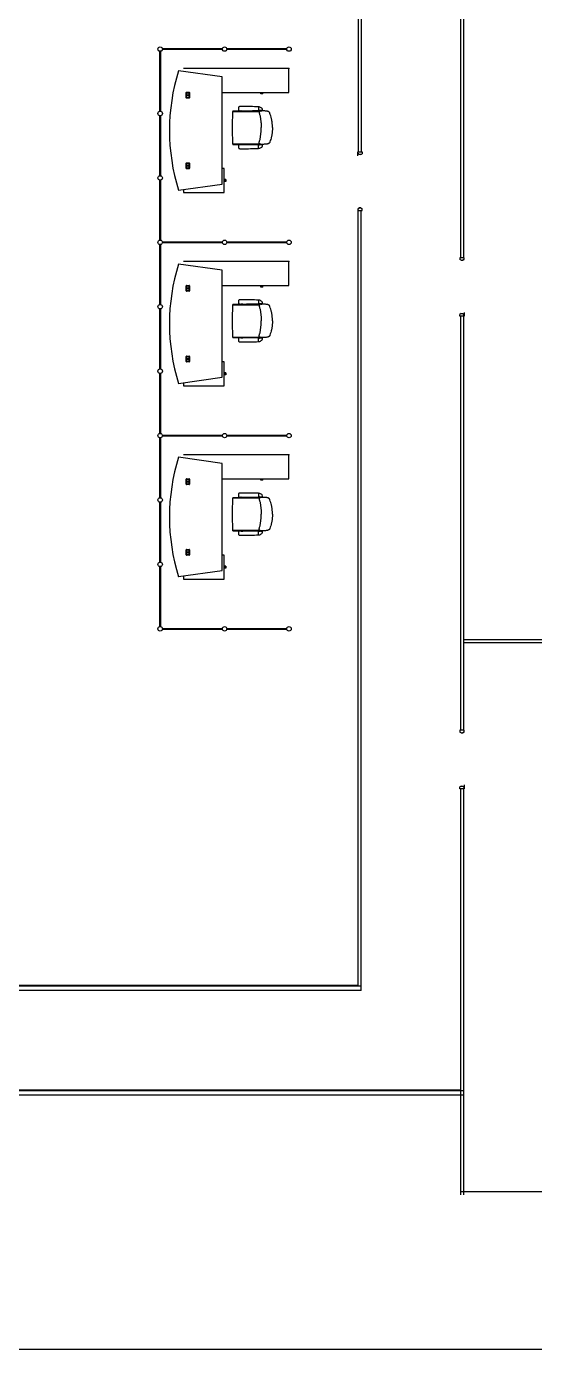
# Model space of a CAD drawing. Header units: millimetres. Extents: x 391350 to 515311, y -283575 to -199845.
# Drawn here: x 425181 to 433854, y -239526 to -216931 of the extents above; entities that cross this region are included whole.
import ezdxf

# ---------------------------------------------------------------- set-up
doc = ezdxf.new("R2010")
doc.units = ezdxf.units.MM

msp = doc.modelspace()

# ---------------------------------------------------------------- linework, layer by layer
at = {"color": 0}
for p, q in [((430895, -206502), (430895, -219073)), ((432595, -220880), (432595, -213949)), ((432645, -220880), (432645, -213949)), ((430845, -215773), (430845, -219073)), ((427455, -218381), (427455, -217356)), ((427472, -217356), (427472, -218381)), ((427501, -217310), (428526, -217310)), ((428526, -217327), (427501, -217327)), ((428601, -217310), (429626, -217310)), ((429626, -217327), (428601, -217327)), ((428521, -217793), (427777, -217689)), ((429661, -217647), (427861, -217647)), ((428521, -219623), (428521, -217793)), ((429661, -218057), (429661, -217647)), ((427907, -218148), (427907, -218062)), ((427913, -218056), (427959, -218056)), ((427913, -218064), (427913, -218146)), ((427913, -218064), (427913, -218105)), ((427958, -218103), (427913, -218103)), ((427913, -218105), (427958, -218105)), ((427958, -218105), (427913, -218105)), ((427913, -218146), (427913, -218105)), ((427913, -218107), (427958, -218107)), ((427959, -218154), (427913, -218154)), ((427957, -218062), (427915, -218062)), ((427915, -218063), (427957, -218063)), ((427915, -218148), (427957, -218148)), ((427957, -218148), (427915, -218148)), ((427958, -218064), (427958, -218105)), ((427958, -218105), (427958, -218146)), ((427959, -218146), (427959, -218064)), ((427965, -218062), (427965, -218148)), ((428531, -218057), (429661, -218057)), ((429184, -218070), (429184, -218057)), ((429218, -218070), (429184, -218070)), ((429184, -218082), (429184, -218070)), ((429218, -218082), (429184, -218082)), ((429218, -218070), (429218, -218057)), ((429218, -218082), (429218, -218070)), ((427455, -219481), (427455, -218456)), ((427472, -218456), (427472, -219481)), ((428702, -218376), (428706, -218383)), ((428704, -218373), (428839, -218373)), ((428707, -218383), (429162, -218383)), ((428800, -218335, 0), (428800, -218334, 0)), ((428800, -218335, 0), (428800, -218336, 0)), ((428842, -218371), (428842, -218371)), ((428846, -218370), (428872, -218370)), ((428875, -218371), (428875, -218371)), ((428879, -218373), (429169, -218373)), ((429140, -218305, 0), (429140, -218365, 0)), ((429140, -218305, 0), (429143, -218305, 0)), ((429140, -218365, 0), (429153, -218365, 0)), ((429208, -218369, 0), (429170, -218369, 0)), ((429175, -218369, 0), (429180, -218372, 0)), ((429180, -218369, 0), (429200, -218369, 0)), ((429180, -218372, 0), (429183, -218372, 0)), ((429184, -218369, 0), (429182, -218369, 0)), ((429183, -218372, 0), (429197, -218372, 0)), ((429196, -218369, 0), (429184, -218369, 0)), ((429196, -218369, 0), (429197, -218369, 0)), ((429197, -218372, 0), (429200, -218372, 0)), ((429205, -218369, 0), (429200, -218372, 0)), ((429380, -218659), (429380, -218659)), ((429380, -218659), (429380, -218659)), ((428702, -218942), (428706, -218935)), ((428707, -218935), (429162, -218935)), ((428704, -218945), (428839, -218945)), ((428800, -218983, 0), (428800, -218982, 0)), ((428800, -218983, 0), (428800, -218984, 0)), ((428842, -218946), (428842, -218946)), ((428846, -218948), (428872, -218948)), ((428875, -218946), (428875, -218946)), ((428879, -218945), (429169, -218945)), ((429140, -219013, 0), (429140, -218953, 0)), ((429140, -218953, 0), (429153, -218953, 0)), ((429140, -219013, 0), (429143, -219013, 0)), ((429208, -218949, 0), (429170, -218949, 0)), ((429175, -218949, 0), (429180, -218946, 0)), ((429180, -218946, 0), (429183, -218946, 0)), ((429180, -218949, 0), (429200, -218949, 0)), ((429184, -218949, 0), (429182, -218949, 0)), ((429183, -218946, 0), (429197, -218946, 0)), ((429196, -218949, 0), (429184, -218949, 0)), ((429196, -218949, 0), (429197, -218949, 0)), ((429197, -218946, 0), (429200, -218946, 0)), ((429205, -218949, 0), (429200, -218946, 0)), ((430837, -219073), (430909, -219073)), ((430837, -219139), (430837, -219073)), ((430852, -219104), (430837, -219104)), ((430852, -219117), (430852, -219104)), ((430891, -219117), (430852, -219117)), ((430891, -219117), (430909, -219104)), ((430909, -219073), (430909, -219104)), ((427907, -219354), (427907, -219268)), ((427913, -219262), (427959, -219262)), ((427913, -219270), (427913, -219311)), ((427913, -219270), (427913, -219352)), ((427958, -219309), (427913, -219309)), ((427913, -219311), (427958, -219311)), ((427958, -219311), (427913, -219311)), ((427913, -219352), (427913, -219311)), ((427913, -219313), (427958, -219313)), ((427959, -219360), (427913, -219360)), ((427957, -219268), (427915, -219268)), ((427915, -219269), (427957, -219269)), ((427915, -219354), (427957, -219354)), ((427957, -219354), (427915, -219354)), ((427958, -219270), (427958, -219311)), ((427958, -219311), (427958, -219352)), ((427959, -219352), (427959, -219270)), ((427965, -219268), (427965, -219354)), ((428558, -219358), (428521, -219358)), ((428558, -219769), (428558, -219358)), ((427455, -220581), (427455, -219556)), ((427472, -219556), (427472, -220581)), ((428570, -219547), (428558, -219547)), ((428570, -219581), (428558, -219581)), ((428570, -219547), (428570, -219581)), ((428582, -219547), (428570, -219547)), ((428582, -219580), (428570, -219580)), ((428582, -219547), (428582, -219580)), ((427777, -219727), (428521, -219623)), ((427861, -219716), (427861, -219769)), ((427861, -219769), (428558, -219769)), ((430852, -220043), (430837, -220043)), ((430837, -220043), (430837, -220073)), ((430891, -220030), (430852, -220030)), ((430852, -220030), (430852, -220043)), ((430891, -220030), (430909, -220043)), ((430909, -220073), (430909, -220043)), ((430837, -220073), (430909, -220073)), ((430845, -233311), (430845, -220073)), ((430895, -233311), (430895, -220073)), ((430895, -233395), (430895, -220073)), ((427455, -221681), (427455, -220656)), ((427472, -220656), (427472, -221681)), ((427501, -220610), (428526, -220610)), ((428526, -220627), (427501, -220627)), ((428601, -220610), (429626, -220610)), ((429626, -220627), (428601, -220627)), ((429661, -220947), (427861, -220947)), ((429661, -221357), (429661, -220947)), ((432653, -220880), (432581, -220880)), ((432581, -220880), (432581, -220910)), ((432599, -220923), (432581, -220910)), ((432599, -220923), (432638, -220923)), ((432638, -220923), (432638, -220910)), ((432638, -220910), (432653, -220910)), ((432653, -220910), (432653, -220880)), ((428521, -221093), (427777, -220989)), ((428521, -222923), (428521, -221093)), ((427907, -221448), (427907, -221362)), ((427913, -221356), (427959, -221356)), ((427913, -221364), (427913, -221446)), ((427913, -221364), (427913, -221405)), ((427958, -221403), (427913, -221403)), ((427913, -221405), (427958, -221405)), ((427958, -221405), (427913, -221405)), ((427913, -221446), (427913, -221405)), ((427913, -221407), (427958, -221407)), ((427957, -221362), (427915, -221362)), ((427915, -221363), (427957, -221363)), ((427958, -221364), (427958, -221405)), ((427958, -221405), (427958, -221446)), ((427959, -221446), (427959, -221364)), ((427965, -221362), (427965, -221448)), ((428531, -221357), (429661, -221357)), ((429184, -221370), (429184, -221357)), ((429218, -221370), (429184, -221370)), ((429184, -221382), (429184, -221370)), ((429218, -221382), (429184, -221382)), ((429218, -221370), (429218, -221357)), ((429218, -221382), (429218, -221370)), ((427959, -221454), (427913, -221454)), ((427915, -221448), (427957, -221448)), ((427957, -221448), (427915, -221448)), ((428800, -221635, 0), (428800, -221634, 0)), ((428800, -221635, 0), (428800, -221636, 0)), ((429140, -221605, 0), (429140, -221665, 0)), ((429140, -221605, 0), (429143, -221605, 0)), ((427455, -222781), (427455, -221756)), ((427472, -221756), (427472, -222781)), ((428702, -221676), (428706, -221683)), ((428704, -221673), (428839, -221673)), ((428707, -221683), (429162, -221683)), ((428842, -221671), (428842, -221671)), ((428846, -221670), (428872, -221670)), ((428875, -221671), (428875, -221671)), ((428879, -221673), (429169, -221673)), ((429140, -221665, 0), (429153, -221665, 0)), ((429208, -221669, 0), (429170, -221669, 0)), ((429175, -221669, 0), (429180, -221672, 0)), ((429180, -221669, 0), (429200, -221669, 0)), ((429180, -221672, 0), (429183, -221672, 0)), ((429184, -221669, 0), (429182, -221669, 0)), ((429183, -221672, 0), (429197, -221672, 0)), ((429196, -221669, 0), (429184, -221669, 0)), ((429196, -221669, 0), (429197, -221669, 0)), ((429197, -221672, 0), (429200, -221672, 0)), ((429205, -221669, 0), (429200, -221672, 0)), ((432599, -221836), (432581, -221849)), ((432581, -221880), (432581, -221849)), ((432599, -221836), (432638, -221836)), ((432638, -221836), (432638, -221849)), ((432638, -221849), (432653, -221849)), ((432653, -221814), (432653, -221880)), ((429380, -221959), (429380, -221959)), ((429380, -221959), (429380, -221959)), ((432653, -221880), (432581, -221880)), ((432595, -228950), (432595, -221880)), ((432645, -228950), (432645, -221880)), ((428702, -222242), (428706, -222235)), ((428704, -222245), (428839, -222245)), ((428707, -222235), (429162, -222235)), ((428800, -222283, 0), (428800, -222282, 0)), ((428800, -222283, 0), (428800, -222284, 0)), ((428842, -222246), (428842, -222246)), ((428846, -222248), (428872, -222248)), ((428875, -222246), (428875, -222246)), ((428879, -222245), (429169, -222245)), ((429140, -222313, 0), (429140, -222253, 0)), ((429140, -222253, 0), (429153, -222253, 0)), ((429140, -222313, 0), (429143, -222313, 0)), ((429208, -222249, 0), (429170, -222249, 0)), ((429175, -222249, 0), (429180, -222246, 0)), ((429180, -222246, 0), (429183, -222246, 0)), ((429180, -222249, 0), (429200, -222249, 0)), ((429184, -222249, 0), (429182, -222249, 0)), ((429183, -222246, 0), (429197, -222246, 0)), ((429196, -222249, 0), (429184, -222249, 0)), ((429196, -222249, 0), (429197, -222249, 0)), ((429197, -222246, 0), (429200, -222246, 0)), ((429205, -222249, 0), (429200, -222246, 0)), ((427907, -222654), (427907, -222568)), ((427913, -222562), (427959, -222562)), ((427913, -222570), (427913, -222611)), ((427913, -222570), (427913, -222652)), ((427958, -222609), (427913, -222609)), ((427913, -222611), (427958, -222611)), ((427958, -222611), (427913, -222611)), ((427913, -222652), (427913, -222611)), ((427913, -222613), (427958, -222613)), ((427959, -222660), (427913, -222660)), ((427957, -222568), (427915, -222568)), ((427915, -222569), (427957, -222569)), ((427915, -222654), (427957, -222654)), ((427957, -222654), (427915, -222654)), ((427958, -222570), (427958, -222611)), ((427958, -222611), (427958, -222652)), ((427959, -222652), (427959, -222570)), ((427965, -222568), (427965, -222654)), ((428558, -222658), (428521, -222658)), ((428558, -223069), (428558, -222658)), ((427455, -223881), (427455, -222856)), ((427472, -222856), (427472, -223881)), ((427777, -223027), (428521, -222923)), ((428570, -222847), (428558, -222847)), ((428570, -222881), (428558, -222881)), ((428570, -222847), (428570, -222881)), ((428582, -222847), (428570, -222847)), ((428582, -222880), (428570, -222880)), ((428582, -222847), (428582, -222880)), ((427861, -223016), (427861, -223069)), ((427861, -223069), (428558, -223069)), ((427455, -224981), (427455, -223956)), ((427472, -223956), (427472, -224981)), ((427501, -223910), (428526, -223910)), ((428526, -223927), (427501, -223927)), ((428601, -223910), (429626, -223910)), ((429626, -223927), (428601, -223927)), ((428521, -224393), (427777, -224289)), ((429661, -224247), (427861, -224247)), ((429661, -224657), (429661, -224247)), ((428521, -226223), (428521, -224393)), ((427907, -224748), (427907, -224662)), ((427913, -224656), (427959, -224656)), ((427913, -224664), (427913, -224746)), ((427913, -224664), (427913, -224705)), ((427958, -224703), (427913, -224703)), ((427913, -224705), (427958, -224705)), ((427958, -224705), (427913, -224705)), ((427913, -224746), (427913, -224705)), ((427913, -224707), (427958, -224707)), ((427959, -224754), (427913, -224754)), ((427957, -224662), (427915, -224662)), ((427915, -224663), (427957, -224663)), ((427915, -224748), (427957, -224748)), ((427957, -224748), (427915, -224748)), ((427958, -224664), (427958, -224705)), ((427958, -224705), (427958, -224746)), ((427959, -224746), (427959, -224664)), ((427965, -224662), (427965, -224748)), ((428531, -224657), (429661, -224657)), ((429184, -224670), (429184, -224657)), ((429218, -224670), (429184, -224670)), ((429184, -224682), (429184, -224670)), ((429218, -224682), (429184, -224682)), ((429218, -224670), (429218, -224657)), ((429218, -224682), (429218, -224670)), ((428702, -224976), (428706, -224983)), ((428704, -224973), (428839, -224973)), ((428707, -224983), (429162, -224983)), ((428800, -224935, 0), (428800, -224934, 0)), ((428800, -224935, 0), (428800, -224936, 0)), ((428842, -224971), (428842, -224971)), ((428846, -224970), (428872, -224970)), ((428875, -224971), (428875, -224971)), ((428879, -224973), (429169, -224973)), ((429140, -224905, 0), (429140, -224965, 0)), ((429140, -224905, 0), (429143, -224905, 0)), ((429140, -224965, 0), (429153, -224965, 0)), ((429208, -224969, 0), (429170, -224969, 0)), ((429175, -224969, 0), (429180, -224972, 0)), ((429180, -224969, 0), (429200, -224969, 0)), ((429180, -224972, 0), (429183, -224972, 0)), ((429184, -224969, 0), (429182, -224969, 0)), ((429183, -224972, 0), (429197, -224972, 0)), ((429196, -224969, 0), (429184, -224969, 0)), ((429196, -224969, 0), (429197, -224969, 0)), ((429197, -224972, 0), (429200, -224972, 0)), ((429205, -224969, 0), (429200, -224972, 0)), ((427455, -226081), (427455, -225056)), ((427472, -225056), (427472, -226081)), ((429380, -225259), (429380, -225259)), ((429380, -225259), (429380, -225259)), ((428702, -225542), (428706, -225535)), ((428704, -225545), (428839, -225545)), ((428707, -225535), (429162, -225535)), ((428800, -225583, 0), (428800, -225582, 0)), ((428800, -225583, 0), (428800, -225584, 0)), ((428842, -225546), (428842, -225546)), ((428846, -225548), (428872, -225548)), ((428875, -225546), (428875, -225546)), ((428879, -225545), (429169, -225545)), ((429140, -225613, 0), (429140, -225553, 0)), ((429140, -225553, 0), (429153, -225553, 0)), ((429140, -225613, 0), (429143, -225613, 0)), ((429208, -225549, 0), (429170, -225549, 0)), ((429175, -225549, 0), (429180, -225546, 0)), ((429180, -225546, 0), (429183, -225546, 0)), ((429180, -225549, 0), (429200, -225549, 0)), ((429184, -225549, 0), (429182, -225549, 0)), ((429183, -225546, 0), (429197, -225546, 0)), ((429196, -225549, 0), (429184, -225549, 0)), ((429196, -225549, 0), (429197, -225549, 0)), ((429197, -225546, 0), (429200, -225546, 0)), ((429205, -225549, 0), (429200, -225546, 0)), ((427907, -225954), (427907, -225868)), ((427913, -225862), (427959, -225862)), ((427913, -225870), (427913, -225911)), ((427913, -225870), (427913, -225952)), ((427958, -225909), (427913, -225909)), ((427913, -225911), (427958, -225911)), ((427958, -225911), (427913, -225911)), ((427913, -225952), (427913, -225911)), ((427913, -225913), (427958, -225913)), ((427957, -225868), (427915, -225868)), ((427915, -225869), (427957, -225869)), ((427958, -225870), (427958, -225911)), ((427958, -225911), (427958, -225952)), ((427959, -225952), (427959, -225870)), ((427965, -225868), (427965, -225954)), ((427455, -227181), (427455, -226156)), ((427472, -226156), (427472, -227181)), ((427959, -225960), (427913, -225960)), ((427915, -225954), (427957, -225954)), ((427957, -225954), (427915, -225954)), ((428558, -225958), (428521, -225958)), ((428558, -226369), (428558, -225958)), ((428570, -226147), (428558, -226147)), ((428570, -226147), (428570, -226181)), ((428582, -226147), (428570, -226147)), ((428582, -226147), (428582, -226180)), ((427777, -226327), (428521, -226223)), ((427861, -226316), (427861, -226369)), ((427861, -226369), (428558, -226369)), ((428570, -226181), (428558, -226181)), ((428582, -226180), (428570, -226180)), ((427501, -227210), (428526, -227210)), ((428526, -227227), (427501, -227227)), ((428601, -227210), (429626, -227210)), ((429626, -227227), (428601, -227227)), ((432645, -227402), (445120, -227402)), ((432645, -227452), (445120, -227452)), ((432653, -228950), (432581, -228950)), ((432581, -228950), (432581, -228980)), ((432599, -228993), (432581, -228980)), ((432599, -228993), (432638, -228993)), ((432638, -228993), (432638, -228980)), ((432638, -228980), (432653, -228980)), ((432653, -228980), (432653, -228950)), ((432599, -229906), (432581, -229919)), ((432581, -229950), (432581, -229919)), ((432653, -229950), (432581, -229950)), ((432595, -236881), (432595, -229950)), ((432599, -229906), (432638, -229906)), ((432638, -229906), (432638, -229919)), ((432638, -229919), (432653, -229919)), ((432645, -236881), (432645, -229950)), ((432653, -229884), (432653, -229950)), ((430895, -233395), (413142, -233395)), ((430845, -233311), (413149, -233311)), ((430895, -233320), (413149, -233320)), ((432595, -235095), (416745, -235095)), ((432645, -235105), (416745, -235105)), ((432645, -235180), (416745, -235180)), ((445120, -236831), (432595, -236831))]:
    msp.add_line(p, q, dxfattribs=at)
msp.add_lwpolyline([(391350, -204650), (449973, -204650), (449973, -239526), (391350, -239526)], close=True, dxfattribs=at)
at = {"color": 0, "extrusion": (0, 0, -1), "flags": 128}
for points in [[(-429380, -218659), (-429380, -218648), (-429380, -218636), (-429379, -218625), (-429379, -218614), (-429378, -218602), (-429377, -218591), (-429376, -218580), (-429375, -218569), (-429373, -218557), (-429371, -218546), (-429369, -218535), (-429367, -218524), (-429364, -218513), (-429362, -218502), (-429359, -218492), (-429356, -218481), (-429350, -218459), (-429344, -218437), (-429337, -218415), (-429336, -218413), (-429335, -218410), (-429334, -218407), (-429333, -218405), (-429332, -218402), (-429330, -218400), (-429328, -218398), (-429326, -218396), (-429324, -218394), (-429322, -218392), (-429320, -218390), (-429317, -218389), (-429315, -218387), (-429312, -218386), (-429310, -218385), (-429307, -218384), (-429305, -218383), (-429302, -218382), (-429299, -218381), (-429297, -218380), (-429291, -218379), (-429285, -218378), (-429274, -218377), (-429263, -218376), (-429252, -218375), (-429241, -218374), (-429229, -218373), (-429218, -218373), (-429207, -218373), (-429201, -218373), (-429195, -218373), (-429190, -218373), (-429184, -218373), (-429181, -218374), (-429178, -218374), (-429175, -218375), (-429173, -218376), (-429170, -218377), (-429168, -218378), (-429165, -218380), (-429163, -218381), (-429161, -218383), (-429160, -218385), (-429159, -218386), (-429159, -218387), (-429158, -218388), (-429157, -218391), (-429156, -218393), (-429155, -218396), (-429155, -218399), (-429155, -218402), (-429155, -218405), (-429155, -218408), (-429156, -218411), (-429156, -218413), (-429157, -218419), (-429159, -218424), (-429162, -218435), (-429165, -218446), (-429168, -218457), (-429170, -218468), (-429172, -218479), (-429174, -218490), (-429176, -218501), (-429178, -218513), (-429179, -218524), (-429181, -218535), (-429182, -218546), (-429183, -218557), (-429184, -218569), (-429185, -218580), (-429185, -218591), (-429186, -218602), (-429186, -218614), (-429187, -218636), (-429187, -218659)], [(-429380, -221959), (-429380, -221948), (-429380, -221936), (-429379, -221925), (-429379, -221914), (-429378, -221902), (-429377, -221891), (-429376, -221880), (-429375, -221869), (-429373, -221857), (-429371, -221846), (-429369, -221835), (-429367, -221824), (-429364, -221813), (-429362, -221802), (-429359, -221792), (-429356, -221781), (-429350, -221759), (-429344, -221737), (-429337, -221715), (-429336, -221713), (-429335, -221710), (-429334, -221707), (-429333, -221705), (-429332, -221702), (-429330, -221700), (-429328, -221698), (-429326, -221696), (-429324, -221694), (-429322, -221692), (-429320, -221690), (-429317, -221689), (-429315, -221687), (-429312, -221686), (-429310, -221685), (-429307, -221684), (-429305, -221683), (-429302, -221682), (-429299, -221681), (-429297, -221680), (-429291, -221679), (-429285, -221678), (-429274, -221677), (-429263, -221676), (-429252, -221675), (-429241, -221674), (-429229, -221673), (-429218, -221673), (-429207, -221673), (-429201, -221673), (-429195, -221673), (-429190, -221673), (-429184, -221673), (-429181, -221674), (-429178, -221674), (-429175, -221675), (-429173, -221676), (-429170, -221677), (-429168, -221678), (-429165, -221680), (-429163, -221681), (-429161, -221683), (-429160, -221685), (-429159, -221686), (-429159, -221687), (-429158, -221688), (-429157, -221691), (-429156, -221693), (-429155, -221696), (-429155, -221699), (-429155, -221702), (-429155, -221705), (-429155, -221708), (-429156, -221711), (-429156, -221713), (-429157, -221719), (-429159, -221724), (-429162, -221735), (-429165, -221746), (-429168, -221757), (-429170, -221768), (-429172, -221779), (-429174, -221790), (-429176, -221801), (-429178, -221813), (-429179, -221824), (-429181, -221835), (-429182, -221846), (-429183, -221857), (-429184, -221869), (-429185, -221880), (-429185, -221891), (-429186, -221902), (-429186, -221914), (-429187, -221936), (-429187, -221959)], [(-429380, -225259), (-429380, -225248), (-429380, -225236), (-429379, -225225), (-429379, -225214), (-429378, -225202), (-429377, -225191), (-429376, -225180), (-429375, -225169), (-429373, -225157), (-429371, -225146), (-429369, -225135), (-429367, -225124), (-429364, -225113), (-429362, -225102), (-429359, -225092), (-429356, -225081), (-429350, -225059), (-429344, -225037), (-429337, -225015), (-429336, -225013), (-429335, -225010), (-429334, -225007), (-429333, -225005), (-429332, -225002), (-429330, -225000), (-429328, -224998), (-429326, -224996), (-429324, -224994), (-429322, -224992), (-429320, -224990), (-429317, -224989), (-429315, -224987), (-429312, -224986), (-429310, -224985), (-429307, -224984), (-429305, -224983), (-429302, -224982), (-429299, -224981), (-429297, -224980), (-429291, -224979), (-429285, -224978), (-429274, -224977), (-429263, -224976), (-429252, -224975), (-429241, -224974), (-429229, -224973), (-429218, -224973), (-429207, -224973), (-429201, -224973), (-429195, -224973), (-429190, -224973), (-429184, -224973), (-429181, -224974), (-429178, -224974), (-429175, -224975), (-429173, -224976), (-429170, -224977), (-429168, -224978), (-429165, -224980), (-429163, -224981), (-429161, -224983), (-429160, -224985), (-429159, -224986), (-429159, -224987), (-429158, -224988), (-429157, -224991), (-429156, -224993), (-429155, -224996), (-429155, -224999), (-429155, -225002), (-429155, -225005), (-429155, -225008), (-429156, -225011), (-429156, -225013), (-429157, -225019), (-429159, -225024), (-429162, -225035), (-429165, -225046), (-429168, -225057), (-429170, -225068), (-429172, -225079), (-429174, -225090), (-429176, -225101), (-429178, -225113), (-429179, -225124), (-429181, -225135), (-429182, -225146), (-429183, -225157), (-429184, -225169), (-429185, -225180), (-429185, -225191), (-429186, -225202), (-429186, -225214), (-429187, -225236), (-429187, -225259)]]:
    msp.add_lwpolyline(points, dxfattribs=at)
at = {"color": 0, "flags": 128}
for points in [[(429380, -218659), (429380, -218670), (429380, -218681), (429379, -218693), (429379, -218704), (429378, -218715), (429377, -218727), (429376, -218738), (429375, -218749), (429373, -218760), (429371, -218771), (429369, -218782), (429367, -218793), (429364, -218804), (429362, -218815), (429359, -218826), (429356, -218837), (429350, -218859), (429344, -218880), (429337, -218902), (429336, -218905), (429335, -218908), (429334, -218910), (429333, -218913), (429332, -218915), (429330, -218917), (429328, -218920), (429326, -218922), (429324, -218924), (429322, -218926), (429320, -218927), (429317, -218929), (429315, -218930), (429312, -218932), (429310, -218933), (429307, -218934), (429305, -218935), (429302, -218936), (429299, -218937), (429297, -218937), (429291, -218939), (429285, -218939), (429274, -218941), (429263, -218942), (429252, -218943), (429241, -218944), (429229, -218945), (429218, -218945), (429207, -218945), (429201, -218945), (429195, -218945), (429190, -218945), (429184, -218944), (429181, -218944), (429178, -218943), (429175, -218943), (429173, -218942), (429170, -218941), (429168, -218939), (429165, -218938), (429163, -218936), (429161, -218934), (429160, -218933), (429159, -218932), (429159, -218931), (429158, -218930), (429157, -218927), (429156, -218924), (429155, -218921), (429155, -218918), (429155, -218916), (429155, -218913), (429155, -218910), (429156, -218907), (429156, -218904), (429157, -218899), (429159, -218893), (429162, -218882), (429165, -218872), (429168, -218861), (429170, -218850), (429172, -218838), (429174, -218827), (429176, -218816), (429178, -218805), (429179, -218794), (429181, -218783), (429182, -218771), (429183, -218760), (429184, -218749), (429185, -218738), (429185, -218726), (429186, -218715), (429186, -218704), (429187, -218681), (429187, -218659)], [(429380, -221959), (429380, -221970), (429380, -221981), (429379, -221993), (429379, -222004), (429378, -222015), (429377, -222027), (429376, -222038), (429375, -222049), (429373, -222060), (429371, -222071), (429369, -222082), (429367, -222093), (429364, -222104), (429362, -222115), (429359, -222126), (429356, -222137), (429350, -222159), (429344, -222180), (429337, -222202), (429336, -222205), (429335, -222208), (429334, -222210), (429333, -222213), (429332, -222215), (429330, -222217), (429328, -222220), (429326, -222222), (429324, -222224), (429322, -222226), (429320, -222227), (429317, -222229), (429315, -222230), (429312, -222232), (429310, -222233), (429307, -222234), (429305, -222235), (429302, -222236), (429299, -222237), (429297, -222237), (429291, -222239), (429285, -222239), (429274, -222241), (429263, -222242), (429252, -222243), (429241, -222244), (429229, -222245), (429218, -222245), (429207, -222245), (429201, -222245), (429195, -222245), (429190, -222245), (429184, -222244), (429181, -222244), (429178, -222243), (429175, -222243), (429173, -222242), (429170, -222241), (429168, -222239), (429165, -222238), (429163, -222236), (429161, -222234), (429160, -222233), (429159, -222232), (429159, -222231), (429158, -222230), (429157, -222227), (429156, -222224), (429155, -222221), (429155, -222218), (429155, -222216), (429155, -222213), (429155, -222210), (429156, -222207), (429156, -222204), (429157, -222199), (429159, -222193), (429162, -222182), (429165, -222172), (429168, -222161), (429170, -222150), (429172, -222138), (429174, -222127), (429176, -222116), (429178, -222105), (429179, -222094), (429181, -222083), (429182, -222071), (429183, -222060), (429184, -222049), (429185, -222038), (429185, -222026), (429186, -222015), (429186, -222004), (429187, -221981), (429187, -221959)], [(429380, -225259), (429380, -225270), (429380, -225281), (429379, -225293), (429379, -225304), (429378, -225315), (429377, -225327), (429376, -225338), (429375, -225349), (429373, -225360), (429371, -225371), (429369, -225382), (429367, -225393), (429364, -225404), (429362, -225415), (429359, -225426), (429356, -225437), (429350, -225459), (429344, -225480), (429337, -225502), (429336, -225505), (429335, -225508), (429334, -225510), (429333, -225513), (429332, -225515), (429330, -225517), (429328, -225520), (429326, -225522), (429324, -225524), (429322, -225526), (429320, -225527), (429317, -225529), (429315, -225530), (429312, -225532), (429310, -225533), (429307, -225534), (429305, -225535), (429302, -225536), (429299, -225537), (429297, -225537), (429291, -225539), (429285, -225539), (429274, -225541), (429263, -225542), (429252, -225543), (429241, -225544), (429229, -225545), (429218, -225545), (429207, -225545), (429201, -225545), (429195, -225545), (429190, -225545), (429184, -225544), (429181, -225544), (429178, -225543), (429175, -225543), (429173, -225542), (429170, -225541), (429168, -225539), (429165, -225538), (429163, -225536), (429161, -225534), (429160, -225533), (429159, -225532), (429159, -225531), (429158, -225530), (429157, -225527), (429156, -225524), (429155, -225521), (429155, -225518), (429155, -225516), (429155, -225513), (429155, -225510), (429156, -225507), (429156, -225504), (429157, -225499), (429159, -225493), (429162, -225482), (429165, -225472), (429168, -225461), (429170, -225450), (429172, -225438), (429174, -225427), (429176, -225416), (429178, -225405), (429179, -225394), (429181, -225383), (429182, -225371), (429183, -225360), (429184, -225349), (429185, -225338), (429185, -225326), (429186, -225315), (429186, -225304), (429187, -225281), (429187, -225259)]]:
    msp.add_lwpolyline(points, dxfattribs=at)
at = {"color": 0}
for centre in [(427463, -217318), (428563, -217318), (429663, -217318), (427463, -218418), (427463, -219518), (427463, -220618), (428563, -220618), (429663, -220618), (427463, -221718), (427463, -222818), (427463, -223918), (428563, -223918), (429663, -223918), (427463, -225018), (427463, -226118), (427463, -227218), (428563, -227218), (429663, -227218)]:
    msp.add_circle(centre, 38, dxfattribs=at)
for centre, radius, start, end in [((431011, -218708), 3390, 162.5003, 197.4997), ((427913, -218062), 6, 90, 180), ((427913, -218148), 6, 180, 270), ((427915, -218064), 2, 90, 180), ((427915, -218064), 1.5, 90, 180), ((427915, -218146), 2, 180, 270), ((427915, -218146), 1.5, 180, 270), ((427957, -218064), 2, 0, 90), ((427957, -218064), 1.5, 0, 90), ((427957, -218146), 2, 270, 0), ((427957, -218146), 1.5, 270, 0), ((427959, -218062), 6, 0, 90), ((427959, -218148), 6, 270, 0), ((433699, -218659), 5006, 176.9154, 180), ((428707, -218390), 7, 90, 176.9154), ((428704, -218375), 2, 90, 205.8508), ((428860, -218327, 0), 59.9, 169.4704, 177.393), ((429037, -218336, 0), 237, 177.0251, 179.4324), ((429037, -218333, 0), 237, 180.5676, 182.9749), ((428860, -218343, 0), 59.9, 182.607, 190.5296), ((428823, -218319, 0), 22.5, 148.7282, 172.0131), ((428823, -218351, 0), 22.5, 187.9869, 211.2718), ((428816, -218314, 0), 13.7, 109.4299, 148.4709), ((428816, -218355, 0), 13.7, 211.5291, 250.5701), ((428824, -218337, 0), 37.4, 90.2124, 110.2593), ((428824, -218333, 0), 37.4, 249.7407, 269.7876), ((428850, -219561, 0), 1262, 89.2836, 91.1715), ((428850, -217109, 0), 1262, 268.8285, 270.7164), ((428839, -218368), 5, 270, 315), ((428846, -218375), 5, 90, 135), ((428879, -225199, 0), 6900, 87.8375, 90.1073), ((428879, -211471, 0), 6900, 269.8927, 272.1625), ((428872, -218375), 5, 45, 90), ((428879, -218368), 5, 225, 270), ((429139, -218305, 0), 0.8, 0, 87.8375), ((429139, -218365, 0), 0.8, 272.1625, 0), ((429143, -218375, 0), 70, 73.8763, 90), ((429153, -218400, 0), 35, 62.3396, 90), ((429134, -218404, 0), 100, 56.194, 73.8763), ((429169, -218389), 16, 62.0906, 90), ((429106, -218445, 0), 150, 48.8841, 56.194), ((428910, -218387, 0), 300, 3.7447, 10.4377), ((428910, -218387, 0), 300, 10.4377, 10.471), ((429205, -218333, 0), 0.5, 10.4377, 48.8841), ((429106, -218445, 0), 150, 48.8175, 48.8841), ((429208, -218367, 0), 1.5, 270, 3.7447), ((433699, -218659), 5006, 180, 183.0846), ((428707, -218928), 7, 183.0846, 270), ((428704, -218943), 2, 154.1492, 270), ((428860, -218975, 0), 59.9, 169.4704, 177.393), ((429037, -218984, 0), 237, 177.0251, 179.4324), ((429037, -218981, 0), 237, 180.5676, 182.9749), ((428860, -218991, 0), 59.9, 182.607, 190.5296), ((428823, -218967, 0), 22.5, 148.7282, 172.0131), ((428823, -218999, 0), 22.5, 187.9869, 211.2718), ((428816, -218962, 0), 13.7, 109.4299, 148.4709), ((428816, -219003, 0), 13.7, 211.5291, 250.5701), ((428824, -218985, 0), 37.4, 90.2124, 110.2593), ((428824, -218981, 0), 37.4, 249.7407, 269.7876), ((428850, -220209, 0), 1262, 89.2836, 91.1715), ((428850, -217757, 0), 1262, 268.8285, 270.7164), ((428839, -218950), 5, 45, 90), ((428846, -218943), 5, 225, 270), ((428879, -225847, 0), 6900, 87.8375, 90.1073), ((428879, -212119, 0), 6900, 269.8927, 272.1625), ((428872, -218943), 5, 270, 315), ((428879, -218950), 5, 90, 135), ((429139, -218953, 0), 0.8, 0, 87.8375), ((429139, -219013, 0), 0.8, 272.1625, 0), ((429143, -218943, 0), 70, 270, 286.1237), ((429153, -218918, 0), 35, 270, 297.6604), ((429134, -218914, 0), 100, 286.1237, 303.806), ((429169, -218929), 16, 270, 297.9094), ((429106, -218872, 0), 150, 303.806, 311.1159), ((428910, -218931, 0), 300, 349.5623, 356.2553), ((429106, -218872, 0), 150, 311.1159, 311.1825), ((429205, -218985, 0), 0.5, 311.1159, 349.5623), ((428910, -218931, 0), 300, 349.529, 349.5623), ((429208, -218950, 0), 1.5, 356.2553, 90), ((427913, -219268), 6, 90, 180), ((427913, -219354), 6, 180, 270), ((427915, -219270), 2, 90, 180), ((427915, -219270), 1.5, 90, 180), ((427915, -219352), 1.5, 180, 270), ((427915, -219352), 2, 180, 270), ((427957, -219270), 2, 0, 90), ((427957, -219270), 1.5, 0, 90), ((427957, -219352), 1.5, 270, 0), ((427957, -219352), 2, 270, 0), ((427959, -219268), 6, 0, 90), ((427959, -219354), 6, 270, 0), ((431011, -222008), 3390, 162.5003, 197.4997), ((427913, -221362), 6, 90, 180), ((427915, -221364), 2, 90, 180), ((427915, -221364), 1.5, 90, 180), ((427957, -221364), 2, 0, 90), ((427957, -221364), 1.5, 0, 90), ((427959, -221362), 6, 0, 90), ((427913, -221448), 6, 180, 270), ((427915, -221446), 2, 180, 270), ((427915, -221446), 1.5, 180, 270), ((427957, -221446), 2, 270, 0), ((427957, -221446), 1.5, 270, 0), ((427959, -221448), 6, 270, 0), ((428860, -221627, 0), 59.9, 169.4704, 177.393), ((429037, -221636, 0), 237, 177.0251, 179.4324), ((429037, -221633, 0), 237, 180.5676, 182.9749), ((428860, -221643, 0), 59.9, 182.607, 190.5296), ((428823, -221619, 0), 22.5, 148.7282, 172.0131), ((428816, -221614, 0), 13.7, 109.4299, 148.4709), ((428824, -221637, 0), 37.4, 90.2124, 110.2593), ((428850, -222861, 0), 1262, 89.2836, 91.1715), ((428879, -228499, 0), 6900, 87.8375, 90.1073), ((429139, -221605, 0), 0.8, 0, 87.8375), ((429143, -221675, 0), 70, 73.8763, 90), ((429134, -221704, 0), 100, 56.194, 73.8763), ((429106, -221745, 0), 150, 48.8841, 56.194), ((428910, -221687, 0), 300, 3.7447, 10.4377), ((428910, -221687, 0), 300, 10.4377, 10.471), ((429205, -221633, 0), 0.5, 10.4377, 48.8841), ((429106, -221745, 0), 150, 48.8175, 48.8841), ((433699, -221959), 5006, 176.9154, 180), ((428707, -221690), 7, 90, 176.9154), ((428704, -221675), 2, 90, 205.8508), ((428823, -221651, 0), 22.5, 187.9869, 211.2718), ((428816, -221655, 0), 13.7, 211.5291, 250.5701), ((428824, -221633, 0), 37.4, 249.7407, 269.7876), ((428850, -220409, 0), 1262, 268.8285, 270.7164), ((428839, -221668), 5, 270, 315), ((428846, -221675), 5, 90, 135), ((428879, -214771, 0), 6900, 269.8927, 272.1625), ((428872, -221675), 5, 45, 90), ((428879, -221668), 5, 225, 270), ((429139, -221665, 0), 0.8, 272.1625, 0), ((429153, -221700, 0), 35, 62.3396, 90), ((429169, -221689), 16, 62.0906, 90), ((429208, -221667, 0), 1.5, 270, 3.7447), ((433699, -221959), 5006, 180, 183.0846), ((428707, -222228), 7, 183.0846, 270), ((428704, -222243), 2, 154.1492, 270), ((428860, -222275, 0), 59.9, 169.4704, 177.393), ((429037, -222284, 0), 237, 177.0251, 179.4324), ((429037, -222281, 0), 237, 180.5676, 182.9749), ((428860, -222291, 0), 59.9, 182.607, 190.5296), ((428823, -222267, 0), 22.5, 148.7282, 172.0131), ((428823, -222299, 0), 22.5, 187.9869, 211.2718), ((428816, -222262, 0), 13.7, 109.4299, 148.4709), ((428816, -222303, 0), 13.7, 211.5291, 250.5701), ((428824, -222285, 0), 37.4, 90.2124, 110.2593), ((428824, -222281, 0), 37.4, 249.7407, 269.7876), ((428850, -223509, 0), 1262, 89.2836, 91.1715), ((428850, -221057, 0), 1262, 268.8285, 270.7164), ((428839, -222250), 5, 45, 90), ((428846, -222243), 5, 225, 270), ((428879, -229147, 0), 6900, 87.8375, 90.1073), ((428879, -215419, 0), 6900, 269.8927, 272.1625), ((428872, -222243), 5, 270, 315), ((428879, -222250), 5, 90, 135), ((429139, -222253, 0), 0.8, 0, 87.8375), ((429139, -222313, 0), 0.8, 272.1625, 0), ((429143, -222243, 0), 70, 270, 286.1237), ((429153, -222218, 0), 35, 270, 297.6604), ((429134, -222214, 0), 100, 286.1237, 303.806), ((429169, -222229), 16, 270, 297.9094), ((429106, -222172, 0), 150, 303.806, 311.1159), ((428910, -222231, 0), 300, 349.5623, 356.2553), ((429106, -222172, 0), 150, 311.1159, 311.1825), ((429205, -222285, 0), 0.5, 311.1159, 349.5623), ((428910, -222231, 0), 300, 349.529, 349.5623), ((429208, -222250, 0), 1.5, 356.2553, 90), ((427913, -222568), 6, 90, 180), ((427913, -222654), 6, 180, 270), ((427915, -222570), 2, 90, 180), ((427915, -222570), 1.5, 90, 180), ((427915, -222652), 1.5, 180, 270), ((427915, -222652), 2, 180, 270), ((427957, -222570), 2, 0, 90), ((427957, -222570), 1.5, 0, 90), ((427957, -222652), 1.5, 270, 0), ((427957, -222652), 2, 270, 0), ((427959, -222568), 6, 0, 90), ((427959, -222654), 6, 270, 0), ((431011, -225308), 3390, 162.5003, 197.4997), ((427913, -224662), 6, 90, 180), ((427913, -224748), 6, 180, 270), ((427915, -224664), 2, 90, 180), ((427915, -224664), 1.5, 90, 180), ((427915, -224746), 2, 180, 270), ((427915, -224746), 1.5, 180, 270), ((427957, -224664), 2, 0, 90), ((427957, -224664), 1.5, 0, 90), ((427957, -224746), 2, 270, 0), ((427957, -224746), 1.5, 270, 0), ((427959, -224662), 6, 0, 90), ((427959, -224748), 6, 270, 0), ((433699, -225259), 5006, 176.9154, 180), ((428707, -224990), 7, 90, 176.9154), ((428704, -224975), 2, 90, 205.8508), ((428860, -224927, 0), 59.9, 169.4704, 177.393), ((429037, -224936, 0), 237, 177.0251, 179.4324), ((429037, -224933, 0), 237, 180.5676, 182.9749), ((428860, -224943, 0), 59.9, 182.607, 190.5296), ((428823, -224919, 0), 22.5, 148.7282, 172.0131), ((428823, -224951, 0), 22.5, 187.9869, 211.2718), ((428816, -224914, 0), 13.7, 109.4299, 148.4709), ((428816, -224955, 0), 13.7, 211.5291, 250.5701), ((428824, -224937, 0), 37.4, 90.2124, 110.2593), ((428824, -224933, 0), 37.4, 249.7407, 269.7876), ((428850, -226161, 0), 1262, 89.2836, 91.1715), ((428850, -223709, 0), 1262, 268.8285, 270.7164), ((428839, -224968), 5, 270, 315), ((428846, -224975), 5, 90, 135), ((428879, -231799, 0), 6900, 87.8375, 90.1073), ((428879, -218071, 0), 6900, 269.8927, 272.1625), ((428872, -224975), 5, 45, 90), ((428879, -224968), 5, 225, 270), ((429139, -224905, 0), 0.8, 0, 87.8375), ((429139, -224965, 0), 0.8, 272.1625, 0), ((429143, -224975, 0), 70, 73.8763, 90), ((429153, -225000, 0), 35, 62.3396, 90), ((429134, -225004, 0), 100, 56.194, 73.8763), ((429169, -224989), 16, 62.0906, 90), ((429106, -225045, 0), 150, 48.8841, 56.194), ((428910, -224987, 0), 300, 3.7447, 10.4377), ((428910, -224987, 0), 300, 10.4377, 10.471), ((429205, -224933, 0), 0.5, 10.4377, 48.8841), ((429106, -225045, 0), 150, 48.8175, 48.8841), ((429208, -224967, 0), 1.5, 270, 3.7447), ((433699, -225259), 5006, 180, 183.0846), ((428707, -225528), 7, 183.0846, 270), ((428704, -225543), 2, 154.1492, 270), ((428860, -225575, 0), 59.9, 169.4704, 177.393), ((429037, -225584, 0), 237, 177.0251, 179.4324), ((429037, -225581, 0), 237, 180.5676, 182.9749), ((428860, -225591, 0), 59.9, 182.607, 190.5296), ((428823, -225567, 0), 22.5, 148.7282, 172.0131), ((428823, -225599, 0), 22.5, 187.9869, 211.2718), ((428816, -225562, 0), 13.7, 109.4299, 148.4709), ((428816, -225603, 0), 13.7, 211.5291, 250.5701), ((428824, -225585, 0), 37.4, 90.2124, 110.2593), ((428824, -225581, 0), 37.4, 249.7407, 269.7876), ((428850, -226809, 0), 1262, 89.2836, 91.1715), ((428850, -224357, 0), 1262, 268.8285, 270.7164), ((428839, -225550), 5, 45, 90), ((428846, -225543), 5, 225, 270), ((428879, -232447, 0), 6900, 87.8375, 90.1073), ((428879, -218719, 0), 6900, 269.8927, 272.1625), ((428872, -225543), 5, 270, 315), ((428879, -225550), 5, 90, 135), ((429139, -225553, 0), 0.8, 0, 87.8375), ((429139, -225613, 0), 0.8, 272.1625, 0), ((429143, -225543, 0), 70, 270, 286.1237), ((429153, -225518, 0), 35, 270, 297.6604), ((429134, -225514, 0), 100, 286.1237, 303.806), ((429169, -225529), 16, 270, 297.9094), ((429106, -225472, 0), 150, 303.806, 311.1159), ((428910, -225531, 0), 300, 349.5623, 356.2553), ((429106, -225472, 0), 150, 311.1159, 311.1825), ((429205, -225585, 0), 0.5, 311.1159, 349.5623), ((428910, -225531, 0), 300, 349.529, 349.5623), ((429208, -225550, 0), 1.5, 356.2553, 90), ((427913, -225868), 6, 90, 180), ((427915, -225870), 2, 90, 180), ((427915, -225870), 1.5, 90, 180), ((427957, -225870), 2, 0, 90), ((427957, -225870), 1.5, 0, 90), ((427959, -225868), 6, 0, 90), ((427913, -225954), 6, 180, 270), ((427915, -225952), 1.5, 180, 270), ((427915, -225952), 2, 180, 270), ((427957, -225952), 1.5, 270, 0), ((427957, -225952), 2, 270, 0), ((427959, -225954), 6, 270, 0)]:
    msp.add_arc(centre, radius, start, end, dxfattribs=at)
for p in [(429661, -217647), (429661, -220947), (429661, -224247)]:
    msp.add_point(p, dxfattribs=at)

doc.saveas('drawing.dxf')
